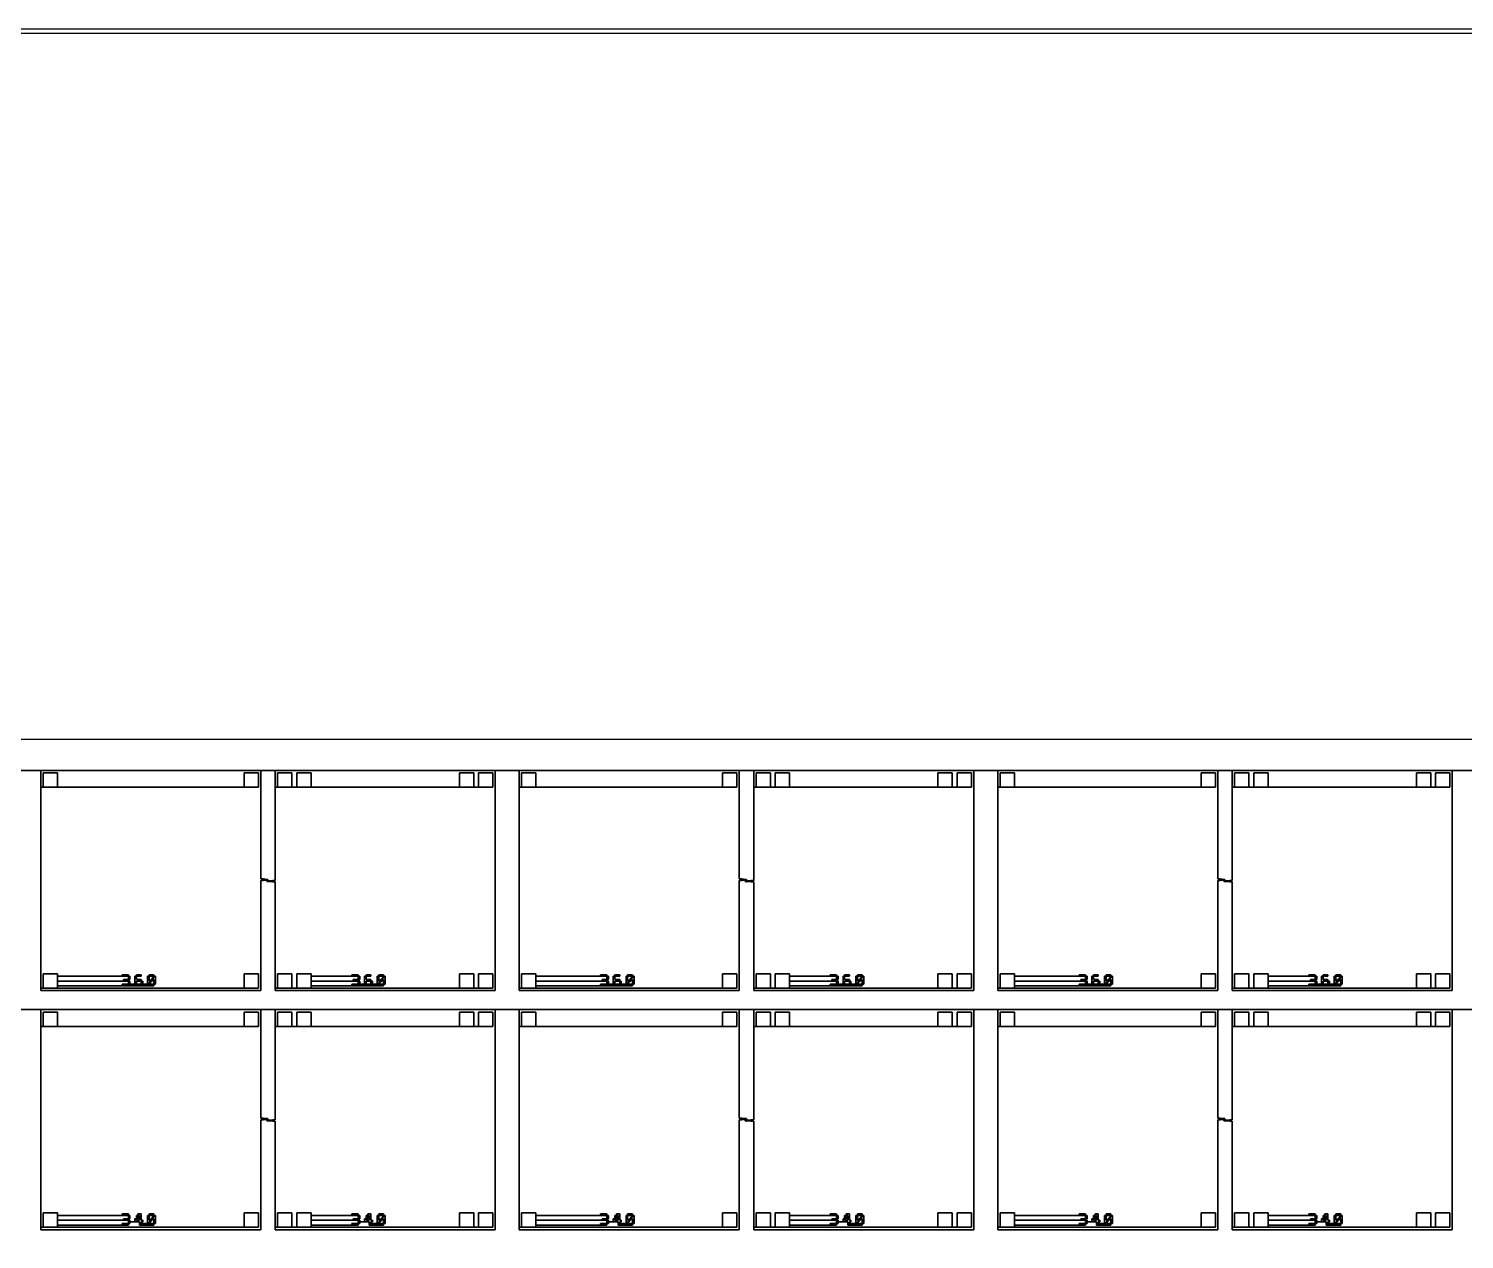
# Model space of a CAD drawing. Extents: x -10 to 10010, y -10 to 10010.
# Drawn here: x 2475 to 5475, y 7480 to 10010 of the extents above; entities that cross this region are included whole.
import ezdxf

# ---------------------------------------------------------------- set-up
doc = ezdxf.new("R2010")
doc.units = 0
for name, color, linetype in [('L0D0', 2, 'CONTINUOUS'), ('L10D0', 9, 'CONTINUOUS'), ('L11D0', 10, 'CONTINUOUS'), ('L5D0', 5, 'CONTINUOUS'), ('L6D0', 6, 'CONTINUOUS'), ('L7D0', 7, 'CONTINUOUS'), ('L8D0', 8, 'CONTINUOUS')]:
    doc.layers.add(name, color=color, linetype=linetype)

msp = doc.modelspace()

# ---------------------------------------------------------------- linework, layer by layer
at = {"layer": 'L0D0'}
msp.add_lwpolyline([(-10, -10), (-10, 0), (10000, 0), (10000, 10000), (0, 10000), (0, 0), (-10, 0), (-10, 10010), (10010, 10010), (10010, -10)], close=True, dxfattribs=at)
at = {"layer": 'L10D0'}
msp.add_lwpolyline([(1475, 1475), (1475, 8525), (8525, 8525), (8525, 1475)], close=True, dxfattribs=at)
at = {"layer": 'L11D0'}
for points in [[(8450, 8460), (1475, 8460), (1475, 8525), (8525, 8525)], [(2450, 8460), (2500, 8460), (2500, 8000), (2960, 8000), (2960, 8230), (2965, 8230), (2973, 8230.75), (2974.8, 8230.75), (2974.8, 8232.25), (2973, 8232.25), (2965, 8233), (2960, 8233), (2960, 8460), (2990, 8460), (2990, 8230), (2985, 8230), (2977, 8229.25), (2975.2, 8229.25), (2975.2, 8227.75), (2977, 8227.75), (2985, 8227), (2990, 8227), (2990, 8000), (3450, 8000), (3450, 8460), (3500, 8460), (3500, 8000), (3960, 8000), (3960, 8230), (3965, 8230), (3973, 8230.75), (3974.8, 8230.75), (3974.8, 8232.25), (3973, 8232.25), (3965, 8233), (3960, 8233), (3960, 8460), (3990, 8460), (3990, 8230), (3985, 8230), (3977, 8229.25), (3975.2, 8229.25), (3975.2, 8227.75), (3977, 8227.75), (3985, 8227), (3990, 8227), (3990, 8000), (4450, 8000), (4450, 8460), (4500, 8460), (4500, 8000), (4960, 8000), (4960, 8230), (4965, 8230), (4973, 8230.75), (4974.8, 8230.75), (4974.8, 8232.25), (4973, 8232.25), (4965, 8233), (4960, 8233), (4960, 8460), (4990, 8460), (4990, 8230), (4985, 8230), (4977, 8229.25), (4975.2, 8229.25), (4975.2, 8227.75), (4977, 8227.75), (4985, 8227), (4990, 8227), (4990, 8000), (5450, 8000), (5450, 8460), (5500, 8460)], [(8450, 7960), (1475, 7960)], [(2450, 7960), (2500, 7960), (2500, 7500), (2960, 7500), (2960, 7730), (2965, 7730), (2973, 7730.75), (2974.8, 7730.75), (2974.8, 7732.25), (2973, 7732.25), (2965, 7733), (2960, 7733), (2960, 7960), (2990, 7960), (2990, 7730), (2985, 7730), (2977, 7729.25), (2975.2, 7729.25), (2975.2, 7727.75), (2977, 7727.75), (2985, 7727), (2990, 7727), (2990, 7500), (3450, 7500), (3450, 7960), (3500, 7960), (3500, 7500), (3960, 7500), (3960, 7730), (3965, 7730), (3973, 7730.75), (3974.8, 7730.75), (3974.8, 7732.25), (3973, 7732.25), (3965, 7733), (3960, 7733), (3960, 7960), (3990, 7960), (3990, 7730), (3985, 7730), (3977, 7729.25), (3975.2, 7729.25), (3975.2, 7727.75), (3977, 7727.75), (3985, 7727), (3990, 7727), (3990, 7500), (4450, 7500), (4450, 7960), (4500, 7960), (4500, 7500), (4960, 7500), (4960, 7730), (4965, 7730), (4973, 7730.75), (4974.8, 7730.75), (4974.8, 7732.25), (4973, 7732.25), (4965, 7733), (4960, 7733), (4960, 7960), (4990, 7960), (4990, 7730), (4985, 7730), (4977, 7729.25), (4975.2, 7729.25), (4975.2, 7727.75), (4977, 7727.75), (4985, 7727), (4990, 7727), (4990, 7500), (5450, 7500), (5450, 7960), (5500, 7960)]]:
    msp.add_lwpolyline(points, dxfattribs=at)
for points in [[(2505, 8425), (2505, 8455), (2535, 8455), (2535, 8425)], [(2925, 8425), (2925, 8455), (2955, 8455), (2955, 8425)], [(2995, 8425), (2995, 8455), (3025, 8455), (3025, 8425)], [(3035, 8425), (3035, 8455), (3065, 8455), (3065, 8425)], [(3375, 8425), (3375, 8455), (3405, 8455), (3405, 8425)], [(3415, 8425), (3415, 8455), (3445, 8455), (3445, 8425)], [(3505, 8425), (3505, 8455), (3535, 8455), (3535, 8425)], [(3925, 8425), (3925, 8455), (3955, 8455), (3955, 8425)], [(3995, 8425), (3995, 8455), (4025, 8455), (4025, 8425)], [(4035, 8425), (4035, 8455), (4065, 8455), (4065, 8425)], [(4375, 8425), (4375, 8455), (4405, 8455), (4405, 8425)], [(4415, 8425), (4415, 8455), (4445, 8455), (4445, 8425)], [(4505, 8425), (4505, 8455), (4535, 8455), (4535, 8425)], [(4925, 8425), (4925, 8455), (4955, 8455), (4955, 8425)], [(4995, 8425), (4995, 8455), (5025, 8455), (5025, 8425)], [(5035, 8425), (5035, 8455), (5065, 8455), (5065, 8425)], [(5375, 8425), (5375, 8455), (5405, 8455), (5405, 8425)], [(5415, 8425), (5415, 8455), (5445, 8455), (5445, 8425)], [(2505, 8005), (2505, 8035), (2535, 8035), (2535, 8005)], [(2670, 8029.667), (2670, 8033), (2683.333, 8033), (2683.333, 8029.667)], [(2670, 8009.667), (2670, 8013), (2683.333, 8013), (2683.333, 8009.667)], [(2673.333, 8019.667), (2673.333, 8023), (2683.333, 8023), (2683.333, 8019.667)], [(2683.333, 8023), (2683.333, 8029.667), (2686.667, 8029.667), (2686.667, 8023)], [(2683.333, 8013), (2683.333, 8019.667), (2686.667, 8019.667), (2686.667, 8013)], [(2696.667, 8013), (2696.667, 8029.667), (2700, 8029.667), (2700, 8023), (2710, 8023), (2710, 8019.667), (2700, 8019.667), (2700, 8013)], [(2700, 8029.667), (2700, 8033), (2710, 8033), (2710, 8029.667)], [(2700, 8009.667), (2700, 8013), (2710, 8013), (2710, 8009.667)], [(2710, 8013), (2710, 8019.667), (2713.333, 8019.667), (2713.333, 8013)], [(2723.333, 8013), (2723.333, 8029.667), (2726.667, 8029.667), (2726.667, 8019.667), (2730, 8019.667), (2730, 8016.333), (2726.667, 8016.333), (2726.667, 8013)], [(2726.667, 8029.667), (2726.667, 8033), (2736.667, 8033), (2736.667, 8029.667)], [(2726.667, 8009.667), (2726.667, 8013), (2736.667, 8013), (2736.667, 8009.667)], [(2730, 8019.667), (2730, 8023), (2733.333, 8023), (2733.333, 8019.667)], [(2736.667, 8013), (2736.667, 8023), (2733.333, 8023), (2733.333, 8026.333), (2736.667, 8026.333), (2736.667, 8029.667), (2740, 8029.667), (2740, 8013)], [(2925, 8005), (2925, 8035), (2955, 8035), (2955, 8005)], [(2995, 8005), (2995, 8035), (3025, 8035), (3025, 8005)], [(3035, 8005), (3035, 8035), (3065, 8035), (3065, 8005)], [(3150, 8029.667), (3150, 8033), (3163.333, 8033), (3163.333, 8029.667)], [(3150, 8009.667), (3150, 8013), (3163.333, 8013), (3163.333, 8009.667)], [(3153.333, 8019.667), (3153.333, 8023), (3163.333, 8023), (3163.333, 8019.667)], [(3163.333, 8023), (3163.333, 8029.667), (3166.667, 8029.667), (3166.667, 8023)], [(3163.333, 8013), (3163.333, 8019.667), (3166.667, 8019.667), (3166.667, 8013)], [(3176.667, 8013), (3176.667, 8029.667), (3180, 8029.667), (3180, 8023), (3190, 8023), (3190, 8019.667), (3180, 8019.667), (3180, 8013)], [(3180, 8029.667), (3180, 8033), (3190, 8033), (3190, 8029.667)], [(3180, 8009.667), (3180, 8013), (3190, 8013), (3190, 8009.667)], [(3190, 8013), (3190, 8019.667), (3193.333, 8019.667), (3193.333, 8013)], [(3203.333, 8013), (3203.333, 8029.667), (3206.667, 8029.667), (3206.667, 8019.667), (3210, 8019.667), (3210, 8016.333), (3206.667, 8016.333), (3206.667, 8013)], [(3206.667, 8029.667), (3206.667, 8033), (3216.667, 8033), (3216.667, 8029.667)], [(3206.667, 8009.667), (3206.667, 8013), (3216.667, 8013), (3216.667, 8009.667)], [(3210, 8019.667), (3210, 8023), (3213.333, 8023), (3213.333, 8019.667)], [(3216.667, 8013), (3216.667, 8023), (3213.333, 8023), (3213.333, 8026.333), (3216.667, 8026.333), (3216.667, 8029.667), (3220, 8029.667), (3220, 8013)], [(3375, 8005), (3375, 8035), (3405, 8035), (3405, 8005)], [(3415, 8005), (3415, 8035), (3445, 8035), (3445, 8005)], [(3505, 8005), (3505, 8035), (3535, 8035), (3535, 8005)], [(3670, 8029.667), (3670, 8033), (3683.333, 8033), (3683.333, 8029.667)], [(3670, 8009.667), (3670, 8013), (3683.333, 8013), (3683.333, 8009.667)], [(3673.333, 8019.667), (3673.333, 8023), (3683.333, 8023), (3683.333, 8019.667)], [(3683.333, 8023), (3683.333, 8029.667), (3686.667, 8029.667), (3686.667, 8023)], [(3683.333, 8013), (3683.333, 8019.667), (3686.667, 8019.667), (3686.667, 8013)], [(3696.667, 8013), (3696.667, 8029.667), (3700, 8029.667), (3700, 8023), (3710, 8023), (3710, 8019.667), (3700, 8019.667), (3700, 8013)], [(3700, 8029.667), (3700, 8033), (3710, 8033), (3710, 8029.667)], [(3700, 8009.667), (3700, 8013), (3710, 8013), (3710, 8009.667)], [(3710, 8013), (3710, 8019.667), (3713.333, 8019.667), (3713.333, 8013)], [(3723.333, 8013), (3723.333, 8029.667), (3726.667, 8029.667), (3726.667, 8019.667), (3730, 8019.667), (3730, 8016.333), (3726.667, 8016.333), (3726.667, 8013)], [(3726.667, 8029.667), (3726.667, 8033), (3736.667, 8033), (3736.667, 8029.667)], [(3726.667, 8009.667), (3726.667, 8013), (3736.667, 8013), (3736.667, 8009.667)], [(3730, 8019.667), (3730, 8023), (3733.333, 8023), (3733.333, 8019.667)], [(3736.667, 8013), (3736.667, 8023), (3733.333, 8023), (3733.333, 8026.333), (3736.667, 8026.333), (3736.667, 8029.667), (3740, 8029.667), (3740, 8013)], [(3925, 8005), (3925, 8035), (3955, 8035), (3955, 8005)], [(3995, 8005), (3995, 8035), (4025, 8035), (4025, 8005)], [(4035, 8005), (4035, 8035), (4065, 8035), (4065, 8005)], [(4150, 8029.667), (4150, 8033), (4163.333, 8033), (4163.333, 8029.667)], [(4150, 8009.667), (4150, 8013), (4163.333, 8013), (4163.333, 8009.667)], [(4153.333, 8019.667), (4153.333, 8023), (4163.333, 8023), (4163.333, 8019.667)], [(4163.333, 8023), (4163.333, 8029.667), (4166.667, 8029.667), (4166.667, 8023)], [(4163.333, 8013), (4163.333, 8019.667), (4166.667, 8019.667), (4166.667, 8013)], [(4176.667, 8013), (4176.667, 8029.667), (4180, 8029.667), (4180, 8023), (4190, 8023), (4190, 8019.667), (4180, 8019.667), (4180, 8013)], [(4180, 8029.667), (4180, 8033), (4190, 8033), (4190, 8029.667)], [(4180, 8009.667), (4180, 8013), (4190, 8013), (4190, 8009.667)], [(4190, 8013), (4190, 8019.667), (4193.333, 8019.667), (4193.333, 8013)], [(4203.333, 8013), (4203.333, 8029.667), (4206.667, 8029.667), (4206.667, 8019.667), (4210, 8019.667), (4210, 8016.333), (4206.667, 8016.333), (4206.667, 8013)], [(4206.667, 8029.667), (4206.667, 8033), (4216.667, 8033), (4216.667, 8029.667)], [(4206.667, 8009.667), (4206.667, 8013), (4216.667, 8013), (4216.667, 8009.667)], [(4210, 8019.667), (4210, 8023), (4213.333, 8023), (4213.333, 8019.667)], [(4216.667, 8013), (4216.667, 8023), (4213.333, 8023), (4213.333, 8026.333), (4216.667, 8026.333), (4216.667, 8029.667), (4220, 8029.667), (4220, 8013)], [(4375, 8005), (4375, 8035), (4405, 8035), (4405, 8005)], [(4415, 8005), (4415, 8035), (4445, 8035), (4445, 8005)], [(4505, 8005), (4505, 8035), (4535, 8035), (4535, 8005)], [(4670, 8029.667), (4670, 8033), (4683.333, 8033), (4683.333, 8029.667)], [(4670, 8009.667), (4670, 8013), (4683.333, 8013), (4683.333, 8009.667)], [(4673.333, 8019.667), (4673.333, 8023), (4683.333, 8023), (4683.333, 8019.667)], [(4683.333, 8023), (4683.333, 8029.667), (4686.667, 8029.667), (4686.667, 8023)], [(4683.333, 8013), (4683.333, 8019.667), (4686.667, 8019.667), (4686.667, 8013)], [(4696.667, 8013), (4696.667, 8029.667), (4700, 8029.667), (4700, 8023), (4710, 8023), (4710, 8019.667), (4700, 8019.667), (4700, 8013)], [(4700, 8029.667), (4700, 8033), (4710, 8033), (4710, 8029.667)], [(4700, 8009.667), (4700, 8013), (4710, 8013), (4710, 8009.667)], [(4710, 8013), (4710, 8019.667), (4713.333, 8019.667), (4713.333, 8013)], [(4723.333, 8013), (4723.333, 8029.667), (4726.667, 8029.667), (4726.667, 8019.667), (4730, 8019.667), (4730, 8016.333), (4726.667, 8016.333), (4726.667, 8013)], [(4726.667, 8029.667), (4726.667, 8033), (4736.667, 8033), (4736.667, 8029.667)], [(4726.667, 8009.667), (4726.667, 8013), (4736.667, 8013), (4736.667, 8009.667)], [(4730, 8019.667), (4730, 8023), (4733.333, 8023), (4733.333, 8019.667)], [(4736.667, 8013), (4736.667, 8023), (4733.333, 8023), (4733.333, 8026.333), (4736.667, 8026.333), (4736.667, 8029.667), (4740, 8029.667), (4740, 8013)], [(4925, 8005), (4925, 8035), (4955, 8035), (4955, 8005)], [(4995, 8005), (4995, 8035), (5025, 8035), (5025, 8005)], [(5035, 8005), (5035, 8035), (5065, 8035), (5065, 8005)], [(5150, 8029.667), (5150, 8033), (5163.333, 8033), (5163.333, 8029.667)], [(5150, 8009.667), (5150, 8013), (5163.333, 8013), (5163.333, 8009.667)], [(5153.333, 8019.667), (5153.333, 8023), (5163.333, 8023), (5163.333, 8019.667)], [(5163.333, 8023), (5163.333, 8029.667), (5166.667, 8029.667), (5166.667, 8023)], [(5163.333, 8013), (5163.333, 8019.667), (5166.667, 8019.667), (5166.667, 8013)], [(5176.667, 8013), (5176.667, 8029.667), (5180, 8029.667), (5180, 8023), (5190, 8023), (5190, 8019.667), (5180, 8019.667), (5180, 8013)], [(5180, 8029.667), (5180, 8033), (5190, 8033), (5190, 8029.667)], [(5180, 8009.667), (5180, 8013), (5190, 8013), (5190, 8009.667)], [(5190, 8013), (5190, 8019.667), (5193.333, 8019.667), (5193.333, 8013)], [(5203.333, 8013), (5203.333, 8029.667), (5206.667, 8029.667), (5206.667, 8019.667), (5210, 8019.667), (5210, 8016.333), (5206.667, 8016.333), (5206.667, 8013)], [(5206.667, 8029.667), (5206.667, 8033), (5216.667, 8033), (5216.667, 8029.667)], [(5206.667, 8009.667), (5206.667, 8013), (5216.667, 8013), (5216.667, 8009.667)], [(5210, 8019.667), (5210, 8023), (5213.333, 8023), (5213.333, 8019.667)], [(5216.667, 8013), (5216.667, 8023), (5213.333, 8023), (5213.333, 8026.333), (5216.667, 8026.333), (5216.667, 8029.667), (5220, 8029.667), (5220, 8013)], [(5375, 8005), (5375, 8035), (5405, 8035), (5405, 8005)], [(5415, 8005), (5415, 8035), (5445, 8035), (5445, 8005)], [(2505, 7925), (2505, 7955), (2535, 7955), (2535, 7925)], [(2925, 7925), (2925, 7955), (2955, 7955), (2955, 7925)], [(2995, 7925), (2995, 7955), (3025, 7955), (3025, 7925)], [(3035, 7925), (3035, 7955), (3065, 7955), (3065, 7925)], [(3375, 7925), (3375, 7955), (3405, 7955), (3405, 7925)], [(3415, 7925), (3415, 7955), (3445, 7955), (3445, 7925)], [(3505, 7925), (3505, 7955), (3535, 7955), (3535, 7925)], [(3925, 7925), (3925, 7955), (3955, 7955), (3955, 7925)], [(3995, 7925), (3995, 7955), (4025, 7955), (4025, 7925)], [(4035, 7925), (4035, 7955), (4065, 7955), (4065, 7925)], [(4375, 7925), (4375, 7955), (4405, 7955), (4405, 7925)], [(4415, 7925), (4415, 7955), (4445, 7955), (4445, 7925)], [(4505, 7925), (4505, 7955), (4535, 7955), (4535, 7925)], [(4925, 7925), (4925, 7955), (4955, 7955), (4955, 7925)], [(4995, 7925), (4995, 7955), (5025, 7955), (5025, 7925)], [(5035, 7925), (5035, 7955), (5065, 7955), (5065, 7925)], [(5375, 7925), (5375, 7955), (5405, 7955), (5405, 7925)], [(5415, 7925), (5415, 7955), (5445, 7955), (5445, 7925)], [(2505, 7505), (2505, 7535), (2535, 7535), (2535, 7505)], [(2670, 7529.667), (2670, 7533), (2683.333, 7533), (2683.333, 7529.667)], [(2706.667, 7509.667), (2706.667, 7516.333), (2696.667, 7516.333), (2696.667, 7523), (2700, 7523), (2700, 7519.667), (2706.667, 7519.667), (2706.667, 7529.667), (2703.333, 7529.667), (2703.333, 7533), (2710, 7533), (2710, 7519.667), (2713.333, 7519.667), (2713.333, 7516.333), (2710, 7516.333), (2710, 7509.667)], [(2726.667, 7529.667), (2726.667, 7533), (2736.667, 7533), (2736.667, 7529.667)], [(2925, 7505), (2925, 7535), (2955, 7535), (2955, 7505)], [(2995, 7505), (2995, 7535), (3025, 7535), (3025, 7505)], [(3035, 7505), (3035, 7535), (3065, 7535), (3065, 7505)], [(3150, 7529.667), (3150, 7533), (3163.333, 7533), (3163.333, 7529.667)], [(3186.667, 7509.667), (3186.667, 7516.333), (3176.667, 7516.333), (3176.667, 7523), (3180, 7523), (3180, 7519.667), (3186.667, 7519.667), (3186.667, 7529.667), (3183.333, 7529.667), (3183.333, 7533), (3190, 7533), (3190, 7519.667), (3193.333, 7519.667), (3193.333, 7516.333), (3190, 7516.333), (3190, 7509.667)], [(3206.667, 7529.667), (3206.667, 7533), (3216.667, 7533), (3216.667, 7529.667)], [(3375, 7505), (3375, 7535), (3405, 7535), (3405, 7505)], [(3415, 7505), (3415, 7535), (3445, 7535), (3445, 7505)], [(3505, 7505), (3505, 7535), (3535, 7535), (3535, 7505)], [(3670, 7529.667), (3670, 7533), (3683.333, 7533), (3683.333, 7529.667)], [(3706.667, 7509.667), (3706.667, 7516.333), (3696.667, 7516.333), (3696.667, 7523), (3700, 7523), (3700, 7519.667), (3706.667, 7519.667), (3706.667, 7529.667), (3703.333, 7529.667), (3703.333, 7533), (3710, 7533), (3710, 7519.667), (3713.333, 7519.667), (3713.333, 7516.333), (3710, 7516.333), (3710, 7509.667)], [(3726.667, 7529.667), (3726.667, 7533), (3736.667, 7533), (3736.667, 7529.667)], [(3925, 7505), (3925, 7535), (3955, 7535), (3955, 7505)], [(3995, 7505), (3995, 7535), (4025, 7535), (4025, 7505)], [(4035, 7505), (4035, 7535), (4065, 7535), (4065, 7505)], [(4150, 7529.667), (4150, 7533), (4163.333, 7533), (4163.333, 7529.667)], [(4186.667, 7509.667), (4186.667, 7516.333), (4176.667, 7516.333), (4176.667, 7523), (4180, 7523), (4180, 7519.667), (4186.667, 7519.667), (4186.667, 7529.667), (4183.333, 7529.667), (4183.333, 7533), (4190, 7533), (4190, 7519.667), (4193.333, 7519.667), (4193.333, 7516.333), (4190, 7516.333), (4190, 7509.667)], [(4206.667, 7529.667), (4206.667, 7533), (4216.667, 7533), (4216.667, 7529.667)], [(4375, 7505), (4375, 7535), (4405, 7535), (4405, 7505)], [(4415, 7505), (4415, 7535), (4445, 7535), (4445, 7505)], [(4505, 7505), (4505, 7535), (4535, 7535), (4535, 7505)], [(4670, 7529.667), (4670, 7533), (4683.333, 7533), (4683.333, 7529.667)], [(4706.667, 7509.667), (4706.667, 7516.333), (4696.667, 7516.333), (4696.667, 7523), (4700, 7523), (4700, 7519.667), (4706.667, 7519.667), (4706.667, 7529.667), (4703.333, 7529.667), (4703.333, 7533), (4710, 7533), (4710, 7519.667), (4713.333, 7519.667), (4713.333, 7516.333), (4710, 7516.333), (4710, 7509.667)], [(4726.667, 7529.667), (4726.667, 7533), (4736.667, 7533), (4736.667, 7529.667)], [(4925, 7505), (4925, 7535), (4955, 7535), (4955, 7505)], [(4995, 7505), (4995, 7535), (5025, 7535), (5025, 7505)], [(5035, 7505), (5035, 7535), (5065, 7535), (5065, 7505)], [(5150, 7529.667), (5150, 7533), (5163.333, 7533), (5163.333, 7529.667)], [(5186.667, 7509.667), (5186.667, 7516.333), (5176.667, 7516.333), (5176.667, 7523), (5180, 7523), (5180, 7519.667), (5186.667, 7519.667), (5186.667, 7529.667), (5183.333, 7529.667), (5183.333, 7533), (5190, 7533), (5190, 7519.667), (5193.333, 7519.667), (5193.333, 7516.333), (5190, 7516.333), (5190, 7509.667)], [(5206.667, 7529.667), (5206.667, 7533), (5216.667, 7533), (5216.667, 7529.667)], [(5375, 7505), (5375, 7535), (5405, 7535), (5405, 7505)], [(5415, 7505), (5415, 7535), (5445, 7535), (5445, 7505)], [(2670, 7509.667), (2670, 7513), (2683.333, 7513), (2683.333, 7509.667)], [(2673.333, 7519.667), (2673.333, 7523), (2683.333, 7523), (2683.333, 7519.667)], [(2683.333, 7523), (2683.333, 7529.667), (2686.667, 7529.667), (2686.667, 7523)], [(2683.333, 7513), (2683.333, 7519.667), (2686.667, 7519.667), (2686.667, 7513)], [(2700, 7523), (2700, 7529.667), (2703.333, 7529.667), (2703.333, 7523)], [(2723.333, 7513), (2723.333, 7529.667), (2726.667, 7529.667), (2726.667, 7519.667), (2730, 7519.667), (2730, 7516.333), (2726.667, 7516.333), (2726.667, 7513)], [(2726.667, 7509.667), (2726.667, 7513), (2736.667, 7513), (2736.667, 7509.667)], [(2730, 7519.667), (2730, 7523), (2733.333, 7523), (2733.333, 7519.667)], [(2736.667, 7513), (2736.667, 7523), (2733.333, 7523), (2733.333, 7526.333), (2736.667, 7526.333), (2736.667, 7529.667), (2740, 7529.667), (2740, 7513)], [(3150, 7509.667), (3150, 7513), (3163.333, 7513), (3163.333, 7509.667)], [(3153.333, 7519.667), (3153.333, 7523), (3163.333, 7523), (3163.333, 7519.667)], [(3163.333, 7523), (3163.333, 7529.667), (3166.667, 7529.667), (3166.667, 7523)], [(3163.333, 7513), (3163.333, 7519.667), (3166.667, 7519.667), (3166.667, 7513)], [(3180, 7523), (3180, 7529.667), (3183.333, 7529.667), (3183.333, 7523)], [(3203.333, 7513), (3203.333, 7529.667), (3206.667, 7529.667), (3206.667, 7519.667), (3210, 7519.667), (3210, 7516.333), (3206.667, 7516.333), (3206.667, 7513)], [(3206.667, 7509.667), (3206.667, 7513), (3216.667, 7513), (3216.667, 7509.667)], [(3210, 7519.667), (3210, 7523), (3213.333, 7523), (3213.333, 7519.667)], [(3216.667, 7513), (3216.667, 7523), (3213.333, 7523), (3213.333, 7526.333), (3216.667, 7526.333), (3216.667, 7529.667), (3220, 7529.667), (3220, 7513)], [(3670, 7509.667), (3670, 7513), (3683.333, 7513), (3683.333, 7509.667)], [(3673.333, 7519.667), (3673.333, 7523), (3683.333, 7523), (3683.333, 7519.667)], [(3683.333, 7523), (3683.333, 7529.667), (3686.667, 7529.667), (3686.667, 7523)], [(3683.333, 7513), (3683.333, 7519.667), (3686.667, 7519.667), (3686.667, 7513)], [(3700, 7523), (3700, 7529.667), (3703.333, 7529.667), (3703.333, 7523)], [(3723.333, 7513), (3723.333, 7529.667), (3726.667, 7529.667), (3726.667, 7519.667), (3730, 7519.667), (3730, 7516.333), (3726.667, 7516.333), (3726.667, 7513)], [(3726.667, 7509.667), (3726.667, 7513), (3736.667, 7513), (3736.667, 7509.667)], [(3730, 7519.667), (3730, 7523), (3733.333, 7523), (3733.333, 7519.667)], [(3736.667, 7513), (3736.667, 7523), (3733.333, 7523), (3733.333, 7526.333), (3736.667, 7526.333), (3736.667, 7529.667), (3740, 7529.667), (3740, 7513)], [(4150, 7509.667), (4150, 7513), (4163.333, 7513), (4163.333, 7509.667)], [(4153.333, 7519.667), (4153.333, 7523), (4163.333, 7523), (4163.333, 7519.667)], [(4163.333, 7523), (4163.333, 7529.667), (4166.667, 7529.667), (4166.667, 7523)], [(4163.333, 7513), (4163.333, 7519.667), (4166.667, 7519.667), (4166.667, 7513)], [(4180, 7523), (4180, 7529.667), (4183.333, 7529.667), (4183.333, 7523)], [(4203.333, 7513), (4203.333, 7529.667), (4206.667, 7529.667), (4206.667, 7519.667), (4210, 7519.667), (4210, 7516.333), (4206.667, 7516.333), (4206.667, 7513)], [(4206.667, 7509.667), (4206.667, 7513), (4216.667, 7513), (4216.667, 7509.667)], [(4210, 7519.667), (4210, 7523), (4213.333, 7523), (4213.333, 7519.667)], [(4216.667, 7513), (4216.667, 7523), (4213.333, 7523), (4213.333, 7526.333), (4216.667, 7526.333), (4216.667, 7529.667), (4220, 7529.667), (4220, 7513)], [(4670, 7509.667), (4670, 7513), (4683.333, 7513), (4683.333, 7509.667)], [(4673.333, 7519.667), (4673.333, 7523), (4683.333, 7523), (4683.333, 7519.667)], [(4683.333, 7523), (4683.333, 7529.667), (4686.667, 7529.667), (4686.667, 7523)], [(4683.333, 7513), (4683.333, 7519.667), (4686.667, 7519.667), (4686.667, 7513)], [(4700, 7523), (4700, 7529.667), (4703.333, 7529.667), (4703.333, 7523)], [(4723.333, 7513), (4723.333, 7529.667), (4726.667, 7529.667), (4726.667, 7519.667), (4730, 7519.667), (4730, 7516.333), (4726.667, 7516.333), (4726.667, 7513)], [(4726.667, 7509.667), (4726.667, 7513), (4736.667, 7513), (4736.667, 7509.667)], [(4730, 7519.667), (4730, 7523), (4733.333, 7523), (4733.333, 7519.667)], [(4736.667, 7513), (4736.667, 7523), (4733.333, 7523), (4733.333, 7526.333), (4736.667, 7526.333), (4736.667, 7529.667), (4740, 7529.667), (4740, 7513)], [(5150, 7509.667), (5150, 7513), (5163.333, 7513), (5163.333, 7509.667)], [(5153.333, 7519.667), (5153.333, 7523), (5163.333, 7523), (5163.333, 7519.667)], [(5163.333, 7523), (5163.333, 7529.667), (5166.667, 7529.667), (5166.667, 7523)], [(5163.333, 7513), (5163.333, 7519.667), (5166.667, 7519.667), (5166.667, 7513)], [(5180, 7523), (5180, 7529.667), (5183.333, 7529.667), (5183.333, 7523)], [(5203.333, 7513), (5203.333, 7529.667), (5206.667, 7529.667), (5206.667, 7519.667), (5210, 7519.667), (5210, 7516.333), (5206.667, 7516.333), (5206.667, 7513)], [(5206.667, 7509.667), (5206.667, 7513), (5216.667, 7513), (5216.667, 7509.667)], [(5210, 7519.667), (5210, 7523), (5213.333, 7523), (5213.333, 7519.667)], [(5216.667, 7513), (5216.667, 7523), (5213.333, 7523), (5213.333, 7526.333), (5216.667, 7526.333), (5216.667, 7529.667), (5220, 7529.667), (5220, 7513)]]:
    msp.add_lwpolyline(points, close=True, dxfattribs=at)
at = {"layer": 'L5D0'}
for points in [[(2500, 8000), (2500, 8005), (2955, 8005), (2955, 8035), (2925, 8035), (2925, 8005), (2535, 8005), (2535, 8009.667), (2736.667, 8009.667), (2736.667, 8013), (2726.667, 8013), (2726.667, 8009.667), (2710, 8009.667), (2710, 8013), (2700, 8013), (2700, 8009.667), (2683.333, 8009.667), (2683.333, 8013), (2726.667, 8013), (2726.667, 8016.333), (2730, 8016.333), (2730, 8019.667), (2726.667, 8019.667), (2733.333, 8019.667), (2733.333, 8023), (2736.667, 8023), (2736.667, 8013), (2740, 8013), (2740, 8029.667), (2736.667, 8029.667), (2736.667, 8026.333), (2733.333, 8026.333), (2733.333, 8023), (2730, 8023), (2730, 8019.667), (2726.667, 8019.667), (2726.667, 8029.667), (2736.667, 8029.667), (2736.667, 8033), (2726.667, 8033), (2726.667, 8029.667), (2723.333, 8029.667), (2723.333, 8013), (2713.333, 8013), (2713.333, 8019.667), (2710, 8019.667), (2710, 8013), (2700, 8013), (2700, 8019.667), (2710, 8019.667), (2710, 8023), (2700, 8023), (2700, 8029.667), (2710, 8029.667), (2710, 8033), (2700, 8033), (2700, 8029.667), (2696.667, 8029.667), (2696.667, 8013), (2686.667, 8013), (2686.667, 8019.667), (2683.333, 8019.667), (2683.333, 8013), (2670, 8013), (2670, 8009.667), (2535, 8009.667), (2535, 8019.667), (2683.333, 8019.667), (2683.333, 8023), (2686.667, 8023), (2686.667, 8029.667), (2683.333, 8029.667), (2683.333, 8023), (2673.333, 8023), (2673.333, 8019.667), (2535, 8019.667), (2535, 8029.667), (2683.333, 8029.667), (2683.333, 8033), (2670, 8033), (2670, 8029.667), (2535, 8029.667), (2535, 8035), (2505, 8035), (2505, 8005), (2500, 8005), (2500, 8425), (2955, 8425), (2955, 8455), (2925, 8455), (2925, 8425), (2535, 8425), (2535, 8455), (2505, 8455), (2505, 8425), (2500, 8425), (2500, 8460), (2960, 8460), (2960, 8233), (2965, 8233), (2973, 8232.25), (2974.8, 8232.25), (2974.8, 8230.75), (2973, 8230.75), (2965, 8230), (2960, 8230), (2960, 8000)], [(2990, 8000), (2990, 8005), (3445, 8005), (3445, 8035), (3415, 8035), (3415, 8005), (3405, 8005), (3405, 8035), (3375, 8035), (3375, 8005), (3065, 8005), (3065, 8009.667), (3216.667, 8009.667), (3216.667, 8013), (3206.667, 8013), (3206.667, 8009.667), (3190, 8009.667), (3190, 8013), (3180, 8013), (3180, 8009.667), (3163.333, 8009.667), (3163.333, 8013), (3206.667, 8013), (3206.667, 8016.333), (3210, 8016.333), (3210, 8019.667), (3206.667, 8019.667), (3213.333, 8019.667), (3213.333, 8023), (3216.667, 8023), (3216.667, 8013), (3220, 8013), (3220, 8029.667), (3216.667, 8029.667), (3216.667, 8026.333), (3213.333, 8026.333), (3213.333, 8023), (3210, 8023), (3210, 8019.667), (3206.667, 8019.667), (3206.667, 8029.667), (3216.667, 8029.667), (3216.667, 8033), (3206.667, 8033), (3206.667, 8029.667), (3203.333, 8029.667), (3203.333, 8013), (3193.333, 8013), (3193.333, 8019.667), (3190, 8019.667), (3190, 8013), (3180, 8013), (3180, 8019.667), (3190, 8019.667), (3190, 8023), (3180, 8023), (3180, 8029.667), (3190, 8029.667), (3190, 8033), (3180, 8033), (3180, 8029.667), (3176.667, 8029.667), (3176.667, 8013), (3166.667, 8013), (3166.667, 8019.667), (3163.333, 8019.667), (3163.333, 8013), (3150, 8013), (3150, 8009.667), (3065, 8009.667), (3065, 8019.667), (3163.333, 8019.667), (3163.333, 8023), (3166.667, 8023), (3166.667, 8029.667), (3163.333, 8029.667), (3163.333, 8023), (3153.333, 8023), (3153.333, 8019.667), (3065, 8019.667), (3065, 8029.667), (3163.333, 8029.667), (3163.333, 8033), (3150, 8033), (3150, 8029.667), (3065, 8029.667), (3065, 8035), (3035, 8035), (3035, 8005), (3025, 8005), (3025, 8035), (2995, 8035), (2995, 8005), (2990, 8005), (2990, 8227), (2985, 8227), (2977, 8227.75), (2975.2, 8227.75), (2975.2, 8229.25), (2977, 8229.25), (2985, 8230), (2990, 8230), (2990, 8425), (3445, 8425), (3445, 8455), (3415, 8455), (3415, 8425), (3405, 8425), (3405, 8455), (3375, 8455), (3375, 8425), (3065, 8425), (3065, 8455), (3035, 8455), (3035, 8425), (3025, 8425), (3025, 8455), (2995, 8455), (2995, 8425), (2990, 8425), (2990, 8460), (3450, 8460), (3450, 8000)], [(3500, 8000), (3500, 8005), (3955, 8005), (3955, 8035), (3925, 8035), (3925, 8005), (3535, 8005), (3535, 8009.667), (3736.667, 8009.667), (3736.667, 8013), (3726.667, 8013), (3726.667, 8009.667), (3710, 8009.667), (3710, 8013), (3700, 8013), (3700, 8009.667), (3683.333, 8009.667), (3683.333, 8013), (3726.667, 8013), (3726.667, 8016.333), (3730, 8016.333), (3730, 8019.667), (3726.667, 8019.667), (3733.333, 8019.667), (3733.333, 8023), (3736.667, 8023), (3736.667, 8013), (3740, 8013), (3740, 8029.667), (3736.667, 8029.667), (3736.667, 8026.333), (3733.333, 8026.333), (3733.333, 8023), (3730, 8023), (3730, 8019.667), (3726.667, 8019.667), (3726.667, 8029.667), (3736.667, 8029.667), (3736.667, 8033), (3726.667, 8033), (3726.667, 8029.667), (3723.333, 8029.667), (3723.333, 8013), (3713.333, 8013), (3713.333, 8019.667), (3710, 8019.667), (3710, 8013), (3700, 8013), (3700, 8019.667), (3710, 8019.667), (3710, 8023), (3700, 8023), (3700, 8029.667), (3710, 8029.667), (3710, 8033), (3700, 8033), (3700, 8029.667), (3696.667, 8029.667), (3696.667, 8013), (3686.667, 8013), (3686.667, 8019.667), (3683.333, 8019.667), (3683.333, 8013), (3670, 8013), (3670, 8009.667), (3535, 8009.667), (3535, 8019.667), (3683.333, 8019.667), (3683.333, 8023), (3686.667, 8023), (3686.667, 8029.667), (3683.333, 8029.667), (3683.333, 8023), (3673.333, 8023), (3673.333, 8019.667), (3535, 8019.667), (3535, 8029.667), (3683.333, 8029.667), (3683.333, 8033), (3670, 8033), (3670, 8029.667), (3535, 8029.667), (3535, 8035), (3505, 8035), (3505, 8005), (3500, 8005), (3500, 8425), (3955, 8425), (3955, 8455), (3925, 8455), (3925, 8425), (3535, 8425), (3535, 8455), (3505, 8455), (3505, 8425), (3500, 8425), (3500, 8460), (3960, 8460), (3960, 8233), (3965, 8233), (3973, 8232.25), (3974.8, 8232.25), (3974.8, 8230.75), (3973, 8230.75), (3965, 8230), (3960, 8230), (3960, 8000)], [(3990, 8000), (3990, 8005), (4445, 8005), (4445, 8035), (4415, 8035), (4415, 8005), (4405, 8005), (4405, 8035), (4375, 8035), (4375, 8005), (4065, 8005), (4065, 8009.667), (4216.667, 8009.667), (4216.667, 8013), (4206.667, 8013), (4206.667, 8009.667), (4190, 8009.667), (4190, 8013), (4180, 8013), (4180, 8009.667), (4163.333, 8009.667), (4163.333, 8013), (4206.667, 8013), (4206.667, 8016.333), (4210, 8016.333), (4210, 8019.667), (4206.667, 8019.667), (4213.333, 8019.667), (4213.333, 8023), (4216.667, 8023), (4216.667, 8013), (4220, 8013), (4220, 8029.667), (4216.667, 8029.667), (4216.667, 8026.333), (4213.333, 8026.333), (4213.333, 8023), (4210, 8023), (4210, 8019.667), (4206.667, 8019.667), (4206.667, 8029.667), (4216.667, 8029.667), (4216.667, 8033), (4206.667, 8033), (4206.667, 8029.667), (4203.333, 8029.667), (4203.333, 8013), (4193.333, 8013), (4193.333, 8019.667), (4190, 8019.667), (4190, 8013), (4180, 8013), (4180, 8019.667), (4190, 8019.667), (4190, 8023), (4180, 8023), (4180, 8029.667), (4190, 8029.667), (4190, 8033), (4180, 8033), (4180, 8029.667), (4176.667, 8029.667), (4176.667, 8013), (4166.667, 8013), (4166.667, 8019.667), (4163.333, 8019.667), (4163.333, 8013), (4150, 8013), (4150, 8009.667), (4065, 8009.667), (4065, 8019.667), (4163.333, 8019.667), (4163.333, 8023), (4166.667, 8023), (4166.667, 8029.667), (4163.333, 8029.667), (4163.333, 8023), (4153.333, 8023), (4153.333, 8019.667), (4065, 8019.667), (4065, 8029.667), (4163.333, 8029.667), (4163.333, 8033), (4150, 8033), (4150, 8029.667), (4065, 8029.667), (4065, 8035), (4035, 8035), (4035, 8005), (4025, 8005), (4025, 8035), (3995, 8035), (3995, 8005), (3990, 8005), (3990, 8227), (3985, 8227), (3977, 8227.75), (3975.2, 8227.75), (3975.2, 8229.25), (3977, 8229.25), (3985, 8230), (3990, 8230), (3990, 8425), (4445, 8425), (4445, 8455), (4415, 8455), (4415, 8425), (4405, 8425), (4405, 8455), (4375, 8455), (4375, 8425), (4065, 8425), (4065, 8455), (4035, 8455), (4035, 8425), (4025, 8425), (4025, 8455), (3995, 8455), (3995, 8425), (3990, 8425), (3990, 8460), (4450, 8460), (4450, 8000)], [(4500, 8000), (4500, 8005), (4955, 8005), (4955, 8035), (4925, 8035), (4925, 8005), (4535, 8005), (4535, 8009.667), (4736.667, 8009.667), (4736.667, 8013), (4726.667, 8013), (4726.667, 8009.667), (4710, 8009.667), (4710, 8013), (4700, 8013), (4700, 8009.667), (4683.333, 8009.667), (4683.333, 8013), (4726.667, 8013), (4726.667, 8016.333), (4730, 8016.333), (4730, 8019.667), (4726.667, 8019.667), (4733.333, 8019.667), (4733.333, 8023), (4736.667, 8023), (4736.667, 8013), (4740, 8013), (4740, 8029.667), (4736.667, 8029.667), (4736.667, 8026.333), (4733.333, 8026.333), (4733.333, 8023), (4730, 8023), (4730, 8019.667), (4726.667, 8019.667), (4726.667, 8029.667), (4736.667, 8029.667), (4736.667, 8033), (4726.667, 8033), (4726.667, 8029.667), (4723.333, 8029.667), (4723.333, 8013), (4713.333, 8013), (4713.333, 8019.667), (4710, 8019.667), (4710, 8013), (4700, 8013), (4700, 8019.667), (4710, 8019.667), (4710, 8023), (4700, 8023), (4700, 8029.667), (4710, 8029.667), (4710, 8033), (4700, 8033), (4700, 8029.667), (4696.667, 8029.667), (4696.667, 8013), (4686.667, 8013), (4686.667, 8019.667), (4683.333, 8019.667), (4683.333, 8013), (4670, 8013), (4670, 8009.667), (4535, 8009.667), (4535, 8019.667), (4683.333, 8019.667), (4683.333, 8023), (4686.667, 8023), (4686.667, 8029.667), (4683.333, 8029.667), (4683.333, 8023), (4673.333, 8023), (4673.333, 8019.667), (4535, 8019.667), (4535, 8029.667), (4683.333, 8029.667), (4683.333, 8033), (4670, 8033), (4670, 8029.667), (4535, 8029.667), (4535, 8035), (4505, 8035), (4505, 8005), (4500, 8005), (4500, 8425), (4955, 8425), (4955, 8455), (4925, 8455), (4925, 8425), (4535, 8425), (4535, 8455), (4505, 8455), (4505, 8425), (4500, 8425), (4500, 8460), (4960, 8460), (4960, 8233), (4965, 8233), (4973, 8232.25), (4974.8, 8232.25), (4974.8, 8230.75), (4973, 8230.75), (4965, 8230), (4960, 8230), (4960, 8000)], [(4990, 8000), (4990, 8005), (5445, 8005), (5445, 8035), (5415, 8035), (5415, 8005), (5405, 8005), (5405, 8035), (5375, 8035), (5375, 8005), (5065, 8005), (5065, 8009.667), (5216.667, 8009.667), (5216.667, 8013), (5206.667, 8013), (5206.667, 8009.667), (5190, 8009.667), (5190, 8013), (5180, 8013), (5180, 8009.667), (5163.333, 8009.667), (5163.333, 8013), (5206.667, 8013), (5206.667, 8016.333), (5210, 8016.333), (5210, 8019.667), (5206.667, 8019.667), (5213.333, 8019.667), (5213.333, 8023), (5216.667, 8023), (5216.667, 8013), (5220, 8013), (5220, 8029.667), (5216.667, 8029.667), (5216.667, 8026.333), (5213.333, 8026.333), (5213.333, 8023), (5210, 8023), (5210, 8019.667), (5206.667, 8019.667), (5206.667, 8029.667), (5216.667, 8029.667), (5216.667, 8033), (5206.667, 8033), (5206.667, 8029.667), (5203.333, 8029.667), (5203.333, 8013), (5193.333, 8013), (5193.333, 8019.667), (5190, 8019.667), (5190, 8013), (5180, 8013), (5180, 8019.667), (5190, 8019.667), (5190, 8023), (5180, 8023), (5180, 8029.667), (5190, 8029.667), (5190, 8033), (5180, 8033), (5180, 8029.667), (5176.667, 8029.667), (5176.667, 8013), (5166.667, 8013), (5166.667, 8019.667), (5163.333, 8019.667), (5163.333, 8013), (5150, 8013), (5150, 8009.667), (5065, 8009.667), (5065, 8019.667), (5163.333, 8019.667), (5163.333, 8023), (5166.667, 8023), (5166.667, 8029.667), (5163.333, 8029.667), (5163.333, 8023), (5153.333, 8023), (5153.333, 8019.667), (5065, 8019.667), (5065, 8029.667), (5163.333, 8029.667), (5163.333, 8033), (5150, 8033), (5150, 8029.667), (5065, 8029.667), (5065, 8035), (5035, 8035), (5035, 8005), (5025, 8005), (5025, 8035), (4995, 8035), (4995, 8005), (4990, 8005), (4990, 8227), (4985, 8227), (4977, 8227.75), (4975.2, 8227.75), (4975.2, 8229.25), (4977, 8229.25), (4985, 8230), (4990, 8230), (4990, 8425), (5445, 8425), (5445, 8455), (5415, 8455), (5415, 8425), (5405, 8425), (5405, 8455), (5375, 8455), (5375, 8425), (5065, 8425), (5065, 8455), (5035, 8455), (5035, 8425), (5025, 8425), (5025, 8455), (4995, 8455), (4995, 8425), (4990, 8425), (4990, 8460), (5450, 8460), (5450, 8000)], [(2500, 7500), (2500, 7505), (2955, 7505), (2955, 7535), (2925, 7535), (2925, 7505), (2535, 7505), (2535, 7509.667), (2683.333, 7509.667), (2683.333, 7513), (2686.667, 7513), (2686.667, 7516.333), (2706.667, 7516.333), (2706.667, 7509.667), (2736.667, 7509.667), (2736.667, 7513), (2726.667, 7513), (2726.667, 7509.667), (2710, 7509.667), (2710, 7513), (2726.667, 7513), (2726.667, 7516.333), (2730, 7516.333), (2730, 7519.667), (2726.667, 7519.667), (2733.333, 7519.667), (2733.333, 7523), (2736.667, 7523), (2736.667, 7513), (2740, 7513), (2740, 7529.667), (2736.667, 7529.667), (2736.667, 7526.333), (2733.333, 7526.333), (2733.333, 7523), (2730, 7523), (2730, 7519.667), (2726.667, 7519.667), (2726.667, 7529.667), (2736.667, 7529.667), (2736.667, 7533), (2726.667, 7533), (2726.667, 7529.667), (2723.333, 7529.667), (2723.333, 7513), (2710, 7513), (2710, 7516.333), (2713.333, 7516.333), (2713.333, 7519.667), (2710, 7519.667), (2710, 7533), (2703.333, 7533), (2703.333, 7529.667), (2706.667, 7529.667), (2706.667, 7519.667), (2700, 7519.667), (2700, 7523), (2703.333, 7523), (2703.333, 7529.667), (2700, 7529.667), (2700, 7523), (2696.667, 7523), (2696.667, 7516.333), (2686.667, 7516.333), (2686.667, 7519.667), (2683.333, 7519.667), (2683.333, 7513), (2670, 7513), (2670, 7509.667), (2535, 7509.667), (2535, 7519.667), (2683.333, 7519.667), (2683.333, 7523), (2686.667, 7523), (2686.667, 7529.667), (2683.333, 7529.667), (2683.333, 7523), (2673.333, 7523), (2673.333, 7519.667), (2535, 7519.667), (2535, 7529.667), (2683.333, 7529.667), (2683.333, 7533), (2670, 7533), (2670, 7529.667), (2535, 7529.667), (2535, 7535), (2505, 7535), (2505, 7505), (2500, 7505), (2500, 7925), (2955, 7925), (2955, 7955), (2925, 7955), (2925, 7925), (2535, 7925), (2535, 7955), (2505, 7955), (2505, 7925), (2500, 7925), (2500, 7960), (2960, 7960), (2960, 7733), (2965, 7733), (2973, 7732.25), (2974.8, 7732.25), (2974.8, 7730.75), (2973, 7730.75), (2965, 7730), (2960, 7730), (2960, 7500)], [(2990, 7500), (2990, 7505), (3445, 7505), (3445, 7535), (3415, 7535), (3415, 7505), (3405, 7505), (3405, 7535), (3375, 7535), (3375, 7505), (3065, 7505), (3065, 7509.667), (3163.333, 7509.667), (3163.333, 7513), (3166.667, 7513), (3166.667, 7516.333), (3186.667, 7516.333), (3186.667, 7509.667), (3216.667, 7509.667), (3216.667, 7513), (3206.667, 7513), (3206.667, 7509.667), (3190, 7509.667), (3190, 7513), (3206.667, 7513), (3206.667, 7516.333), (3210, 7516.333), (3210, 7519.667), (3206.667, 7519.667), (3213.333, 7519.667), (3213.333, 7523), (3216.667, 7523), (3216.667, 7513), (3220, 7513), (3220, 7529.667), (3216.667, 7529.667), (3216.667, 7526.333), (3213.333, 7526.333), (3213.333, 7523), (3210, 7523), (3210, 7519.667), (3206.667, 7519.667), (3206.667, 7529.667), (3216.667, 7529.667), (3216.667, 7533), (3206.667, 7533), (3206.667, 7529.667), (3203.333, 7529.667), (3203.333, 7513), (3190, 7513), (3190, 7516.333), (3193.333, 7516.333), (3193.333, 7519.667), (3190, 7519.667), (3190, 7533), (3183.333, 7533), (3183.333, 7529.667), (3186.667, 7529.667), (3186.667, 7519.667), (3180, 7519.667), (3180, 7523), (3183.333, 7523), (3183.333, 7529.667), (3180, 7529.667), (3180, 7523), (3176.667, 7523), (3176.667, 7516.333), (3166.667, 7516.333), (3166.667, 7519.667), (3163.333, 7519.667), (3163.333, 7513), (3150, 7513), (3150, 7509.667), (3065, 7509.667), (3065, 7519.667), (3163.333, 7519.667), (3163.333, 7523), (3166.667, 7523), (3166.667, 7529.667), (3163.333, 7529.667), (3163.333, 7523), (3153.333, 7523), (3153.333, 7519.667), (3065, 7519.667), (3065, 7529.667), (3163.333, 7529.667), (3163.333, 7533), (3150, 7533), (3150, 7529.667), (3065, 7529.667), (3065, 7535), (3035, 7535), (3035, 7505), (3025, 7505), (3025, 7535), (2995, 7535), (2995, 7505), (2990, 7505), (2990, 7727), (2985, 7727), (2977, 7727.75), (2975.2, 7727.75), (2975.2, 7729.25), (2977, 7729.25), (2985, 7730), (2990, 7730), (2990, 7925), (3445, 7925), (3445, 7955), (3415, 7955), (3415, 7925), (3405, 7925), (3405, 7955), (3375, 7955), (3375, 7925), (3065, 7925), (3065, 7955), (3035, 7955), (3035, 7925), (3025, 7925), (3025, 7955), (2995, 7955), (2995, 7925), (2990, 7925), (2990, 7960), (3450, 7960), (3450, 7500)], [(3500, 7500), (3500, 7505), (3955, 7505), (3955, 7535), (3925, 7535), (3925, 7505), (3535, 7505), (3535, 7509.667), (3683.333, 7509.667), (3683.333, 7513), (3686.667, 7513), (3686.667, 7516.333), (3706.667, 7516.333), (3706.667, 7509.667), (3736.667, 7509.667), (3736.667, 7513), (3726.667, 7513), (3726.667, 7509.667), (3710, 7509.667), (3710, 7513), (3726.667, 7513), (3726.667, 7516.333), (3730, 7516.333), (3730, 7519.667), (3726.667, 7519.667), (3733.333, 7519.667), (3733.333, 7523), (3736.667, 7523), (3736.667, 7513), (3740, 7513), (3740, 7529.667), (3736.667, 7529.667), (3736.667, 7526.333), (3733.333, 7526.333), (3733.333, 7523), (3730, 7523), (3730, 7519.667), (3726.667, 7519.667), (3726.667, 7529.667), (3736.667, 7529.667), (3736.667, 7533), (3726.667, 7533), (3726.667, 7529.667), (3723.333, 7529.667), (3723.333, 7513), (3710, 7513), (3710, 7516.333), (3713.333, 7516.333), (3713.333, 7519.667), (3710, 7519.667), (3710, 7533), (3703.333, 7533), (3703.333, 7529.667), (3706.667, 7529.667), (3706.667, 7519.667), (3700, 7519.667), (3700, 7523), (3703.333, 7523), (3703.333, 7529.667), (3700, 7529.667), (3700, 7523), (3696.667, 7523), (3696.667, 7516.333), (3686.667, 7516.333), (3686.667, 7519.667), (3683.333, 7519.667), (3683.333, 7513), (3670, 7513), (3670, 7509.667), (3535, 7509.667), (3535, 7519.667), (3683.333, 7519.667), (3683.333, 7523), (3686.667, 7523), (3686.667, 7529.667), (3683.333, 7529.667), (3683.333, 7523), (3673.333, 7523), (3673.333, 7519.667), (3535, 7519.667), (3535, 7529.667), (3683.333, 7529.667), (3683.333, 7533), (3670, 7533), (3670, 7529.667), (3535, 7529.667), (3535, 7535), (3505, 7535), (3505, 7505), (3500, 7505), (3500, 7925), (3955, 7925), (3955, 7955), (3925, 7955), (3925, 7925), (3535, 7925), (3535, 7955), (3505, 7955), (3505, 7925), (3500, 7925), (3500, 7960), (3960, 7960), (3960, 7733), (3965, 7733), (3973, 7732.25), (3974.8, 7732.25), (3974.8, 7730.75), (3973, 7730.75), (3965, 7730), (3960, 7730), (3960, 7500)], [(3990, 7500), (3990, 7505), (4445, 7505), (4445, 7535), (4415, 7535), (4415, 7505), (4405, 7505), (4405, 7535), (4375, 7535), (4375, 7505), (4065, 7505), (4065, 7509.667), (4163.333, 7509.667), (4163.333, 7513), (4166.667, 7513), (4166.667, 7516.333), (4186.667, 7516.333), (4186.667, 7509.667), (4216.667, 7509.667), (4216.667, 7513), (4206.667, 7513), (4206.667, 7509.667), (4190, 7509.667), (4190, 7513), (4206.667, 7513), (4206.667, 7516.333), (4210, 7516.333), (4210, 7519.667), (4206.667, 7519.667), (4213.333, 7519.667), (4213.333, 7523), (4216.667, 7523), (4216.667, 7513), (4220, 7513), (4220, 7529.667), (4216.667, 7529.667), (4216.667, 7526.333), (4213.333, 7526.333), (4213.333, 7523), (4210, 7523), (4210, 7519.667), (4206.667, 7519.667), (4206.667, 7529.667), (4216.667, 7529.667), (4216.667, 7533), (4206.667, 7533), (4206.667, 7529.667), (4203.333, 7529.667), (4203.333, 7513), (4190, 7513), (4190, 7516.333), (4193.333, 7516.333), (4193.333, 7519.667), (4190, 7519.667), (4190, 7533), (4183.333, 7533), (4183.333, 7529.667), (4186.667, 7529.667), (4186.667, 7519.667), (4180, 7519.667), (4180, 7523), (4183.333, 7523), (4183.333, 7529.667), (4180, 7529.667), (4180, 7523), (4176.667, 7523), (4176.667, 7516.333), (4166.667, 7516.333), (4166.667, 7519.667), (4163.333, 7519.667), (4163.333, 7513), (4150, 7513), (4150, 7509.667), (4065, 7509.667), (4065, 7519.667), (4163.333, 7519.667), (4163.333, 7523), (4166.667, 7523), (4166.667, 7529.667), (4163.333, 7529.667), (4163.333, 7523), (4153.333, 7523), (4153.333, 7519.667), (4065, 7519.667), (4065, 7529.667), (4163.333, 7529.667), (4163.333, 7533), (4150, 7533), (4150, 7529.667), (4065, 7529.667), (4065, 7535), (4035, 7535), (4035, 7505), (4025, 7505), (4025, 7535), (3995, 7535), (3995, 7505), (3990, 7505), (3990, 7727), (3985, 7727), (3977, 7727.75), (3975.2, 7727.75), (3975.2, 7729.25), (3977, 7729.25), (3985, 7730), (3990, 7730), (3990, 7925), (4445, 7925), (4445, 7955), (4415, 7955), (4415, 7925), (4405, 7925), (4405, 7955), (4375, 7955), (4375, 7925), (4065, 7925), (4065, 7955), (4035, 7955), (4035, 7925), (4025, 7925), (4025, 7955), (3995, 7955), (3995, 7925), (3990, 7925), (3990, 7960), (4450, 7960), (4450, 7500)], [(4500, 7500), (4500, 7505), (4955, 7505), (4955, 7535), (4925, 7535), (4925, 7505), (4535, 7505), (4535, 7509.667), (4683.333, 7509.667), (4683.333, 7513), (4686.667, 7513), (4686.667, 7516.333), (4706.667, 7516.333), (4706.667, 7509.667), (4736.667, 7509.667), (4736.667, 7513), (4726.667, 7513), (4726.667, 7509.667), (4710, 7509.667), (4710, 7513), (4726.667, 7513), (4726.667, 7516.333), (4730, 7516.333), (4730, 7519.667), (4726.667, 7519.667), (4733.333, 7519.667), (4733.333, 7523), (4736.667, 7523), (4736.667, 7513), (4740, 7513), (4740, 7529.667), (4736.667, 7529.667), (4736.667, 7526.333), (4733.333, 7526.333), (4733.333, 7523), (4730, 7523), (4730, 7519.667), (4726.667, 7519.667), (4726.667, 7529.667), (4736.667, 7529.667), (4736.667, 7533), (4726.667, 7533), (4726.667, 7529.667), (4723.333, 7529.667), (4723.333, 7513), (4710, 7513), (4710, 7516.333), (4713.333, 7516.333), (4713.333, 7519.667), (4710, 7519.667), (4710, 7533), (4703.333, 7533), (4703.333, 7529.667), (4706.667, 7529.667), (4706.667, 7519.667), (4700, 7519.667), (4700, 7523), (4703.333, 7523), (4703.333, 7529.667), (4700, 7529.667), (4700, 7523), (4696.667, 7523), (4696.667, 7516.333), (4686.667, 7516.333), (4686.667, 7519.667), (4683.333, 7519.667), (4683.333, 7513), (4670, 7513), (4670, 7509.667), (4535, 7509.667), (4535, 7519.667), (4683.333, 7519.667), (4683.333, 7523), (4686.667, 7523), (4686.667, 7529.667), (4683.333, 7529.667), (4683.333, 7523), (4673.333, 7523), (4673.333, 7519.667), (4535, 7519.667), (4535, 7529.667), (4683.333, 7529.667), (4683.333, 7533), (4670, 7533), (4670, 7529.667), (4535, 7529.667), (4535, 7535), (4505, 7535), (4505, 7505), (4500, 7505), (4500, 7925), (4955, 7925), (4955, 7955), (4925, 7955), (4925, 7925), (4535, 7925), (4535, 7955), (4505, 7955), (4505, 7925), (4500, 7925), (4500, 7960), (4960, 7960), (4960, 7733), (4965, 7733), (4973, 7732.25), (4974.8, 7732.25), (4974.8, 7730.75), (4973, 7730.75), (4965, 7730), (4960, 7730), (4960, 7500)], [(4990, 7500), (4990, 7505), (5445, 7505), (5445, 7535), (5415, 7535), (5415, 7505), (5405, 7505), (5405, 7535), (5375, 7535), (5375, 7505), (5065, 7505), (5065, 7509.667), (5163.333, 7509.667), (5163.333, 7513), (5166.667, 7513), (5166.667, 7516.333), (5186.667, 7516.333), (5186.667, 7509.667), (5216.667, 7509.667), (5216.667, 7513), (5206.667, 7513), (5206.667, 7509.667), (5190, 7509.667), (5190, 7513), (5206.667, 7513), (5206.667, 7516.333), (5210, 7516.333), (5210, 7519.667), (5206.667, 7519.667), (5213.333, 7519.667), (5213.333, 7523), (5216.667, 7523), (5216.667, 7513), (5220, 7513), (5220, 7529.667), (5216.667, 7529.667), (5216.667, 7526.333), (5213.333, 7526.333), (5213.333, 7523), (5210, 7523), (5210, 7519.667), (5206.667, 7519.667), (5206.667, 7529.667), (5216.667, 7529.667), (5216.667, 7533), (5206.667, 7533), (5206.667, 7529.667), (5203.333, 7529.667), (5203.333, 7513), (5190, 7513), (5190, 7516.333), (5193.333, 7516.333), (5193.333, 7519.667), (5190, 7519.667), (5190, 7533), (5183.333, 7533), (5183.333, 7529.667), (5186.667, 7529.667), (5186.667, 7519.667), (5180, 7519.667), (5180, 7523), (5183.333, 7523), (5183.333, 7529.667), (5180, 7529.667), (5180, 7523), (5176.667, 7523), (5176.667, 7516.333), (5166.667, 7516.333), (5166.667, 7519.667), (5163.333, 7519.667), (5163.333, 7513), (5150, 7513), (5150, 7509.667), (5065, 7509.667), (5065, 7519.667), (5163.333, 7519.667), (5163.333, 7523), (5166.667, 7523), (5166.667, 7529.667), (5163.333, 7529.667), (5163.333, 7523), (5153.333, 7523), (5153.333, 7519.667), (5065, 7519.667), (5065, 7529.667), (5163.333, 7529.667), (5163.333, 7533), (5150, 7533), (5150, 7529.667), (5065, 7529.667), (5065, 7535), (5035, 7535), (5035, 7505), (5025, 7505), (5025, 7535), (4995, 7535), (4995, 7505), (4990, 7505), (4990, 7727), (4985, 7727), (4977, 7727.75), (4975.2, 7727.75), (4975.2, 7729.25), (4977, 7729.25), (4985, 7730), (4990, 7730), (4990, 7925), (5445, 7925), (5445, 7955), (5415, 7955), (5415, 7925), (5405, 7925), (5405, 7955), (5375, 7955), (5375, 7925), (5065, 7925), (5065, 7955), (5035, 7955), (5035, 7925), (5025, 7925), (5025, 7955), (4995, 7955), (4995, 7925), (4990, 7925), (4990, 7960), (5450, 7960), (5450, 7500)]]:
    msp.add_lwpolyline(points, close=True, dxfattribs=at)
at = {"layer": 'L6D0'}
for points in [[(2973.72, 8226.35), (2973.72, 8228.35), (2971.72, 8228.35), (2971.72, 8228.71), (2973.72, 8228.71), (2973.72, 8231.55), (2974.08, 8231.55), (2974.08, 8228.71), (2976.02, 8228.71), (2976.02, 8228.35), (2974.08, 8228.35), (2974.08, 8226.35)], [(3973.72, 8226.35), (3973.72, 8228.35), (3971.72, 8228.35), (3971.72, 8228.71), (3973.72, 8228.71), (3973.72, 8231.55), (3974.08, 8231.55), (3974.08, 8228.71), (3976.02, 8228.71), (3976.02, 8228.35), (3974.08, 8228.35), (3974.08, 8226.35)], [(4973.72, 8226.35), (4973.72, 8228.35), (4971.72, 8228.35), (4971.72, 8228.71), (4973.72, 8228.71), (4973.72, 8231.55), (4974.08, 8231.55), (4974.08, 8228.71), (4976.02, 8228.71), (4976.02, 8228.35), (4974.08, 8228.35), (4974.08, 8226.35)], [(2973.73, 7726.35), (2973.73, 7728.35), (2971.73, 7728.35), (2971.73, 7728.69), (2973.73, 7728.69), (2973.73, 7731.55), (2974.07, 7731.55), (2974.07, 7728.69), (2976.03, 7728.69), (2976.03, 7728.35), (2974.07, 7728.35), (2974.07, 7726.35)], [(3973.73, 7726.35), (3973.73, 7728.35), (3971.73, 7728.35), (3971.73, 7728.69), (3973.73, 7728.69), (3973.73, 7731.55), (3974.07, 7731.55), (3974.07, 7728.69), (3976.03, 7728.69), (3976.03, 7728.35), (3974.07, 7728.35), (3974.07, 7726.35)], [(4973.73, 7726.35), (4973.73, 7728.35), (4971.73, 7728.35), (4971.73, 7728.69), (4973.73, 7728.69), (4973.73, 7731.55), (4974.07, 7731.55), (4974.07, 7728.69), (4976.03, 7728.69), (4976.03, 7728.35), (4974.07, 7728.35), (4974.07, 7726.35)]]:
    msp.add_lwpolyline(points, close=True, dxfattribs=at)
at = {"layer": 'L7D0'}
for points in [[(2973.72, 8231.55), (2973.72, 8232.25), (2974.08, 8232.25), (2974.08, 8231.55)], [(2976.02, 8228.35), (2976.02, 8228.71), (2976.72, 8228.71), (2976.72, 8228.35)], [(3973.72, 8231.55), (3973.72, 8232.25), (3974.08, 8232.25), (3974.08, 8231.55)], [(3976.02, 8228.35), (3976.02, 8228.71), (3976.72, 8228.71), (3976.72, 8228.35)], [(4973.72, 8231.55), (4973.72, 8232.25), (4974.08, 8232.25), (4974.08, 8231.55)], [(4976.02, 8228.35), (4976.02, 8228.71), (4976.72, 8228.71), (4976.72, 8228.35)], [(2973.73, 7731.55), (2973.73, 7732.25), (2974.07, 7732.25), (2974.07, 7731.55)], [(2976.03, 7728.35), (2976.03, 7728.69), (2976.73, 7728.69), (2976.73, 7728.35)], [(3973.73, 7731.55), (3973.73, 7732.25), (3974.07, 7732.25), (3974.07, 7731.55)], [(3976.03, 7728.35), (3976.03, 7728.69), (3976.73, 7728.69), (3976.73, 7728.35)], [(4973.73, 7731.55), (4973.73, 7732.25), (4974.07, 7732.25), (4974.07, 7731.55)], [(4976.03, 7728.35), (4976.03, 7728.69), (4976.73, 7728.69), (4976.73, 7728.35)]]:
    msp.add_lwpolyline(points, close=True, dxfattribs=at)
at = {"layer": 'L8D0'}
for points in [[(2973.3, 8230), (2973.3, 8232.25), (2974.4, 8232.25), (2974.4, 8230)], [(2974.75, 8227.95), (2974.75, 8229.05), (2977, 8229.05), (2977, 8227.95)], [(3973.3, 8230), (3973.3, 8232.25), (3974.4, 8232.25), (3974.4, 8230)], [(3974.75, 8227.95), (3974.75, 8229.05), (3977, 8229.05), (3977, 8227.95)], [(4973.3, 8230), (4973.3, 8232.25), (4974.4, 8232.25), (4974.4, 8230)], [(4974.75, 8227.95), (4974.75, 8229.05), (4977, 8229.05), (4977, 8227.95)], [(2973.3, 7730), (2973.3, 7732.25), (2974.4, 7732.25), (2974.4, 7730)], [(2974.75, 7727.95), (2974.75, 7729.05), (2977, 7729.05), (2977, 7727.95)], [(3973.3, 7730), (3973.3, 7732.25), (3974.4, 7732.25), (3974.4, 7730)], [(3974.75, 7727.95), (3974.75, 7729.05), (3977, 7729.05), (3977, 7727.95)], [(4973.3, 7730), (4973.3, 7732.25), (4974.4, 7732.25), (4974.4, 7730)], [(4974.75, 7727.95), (4974.75, 7729.05), (4977, 7729.05), (4977, 7727.95)]]:
    msp.add_lwpolyline(points, close=True, dxfattribs=at)

doc.saveas('drawing.dxf')
